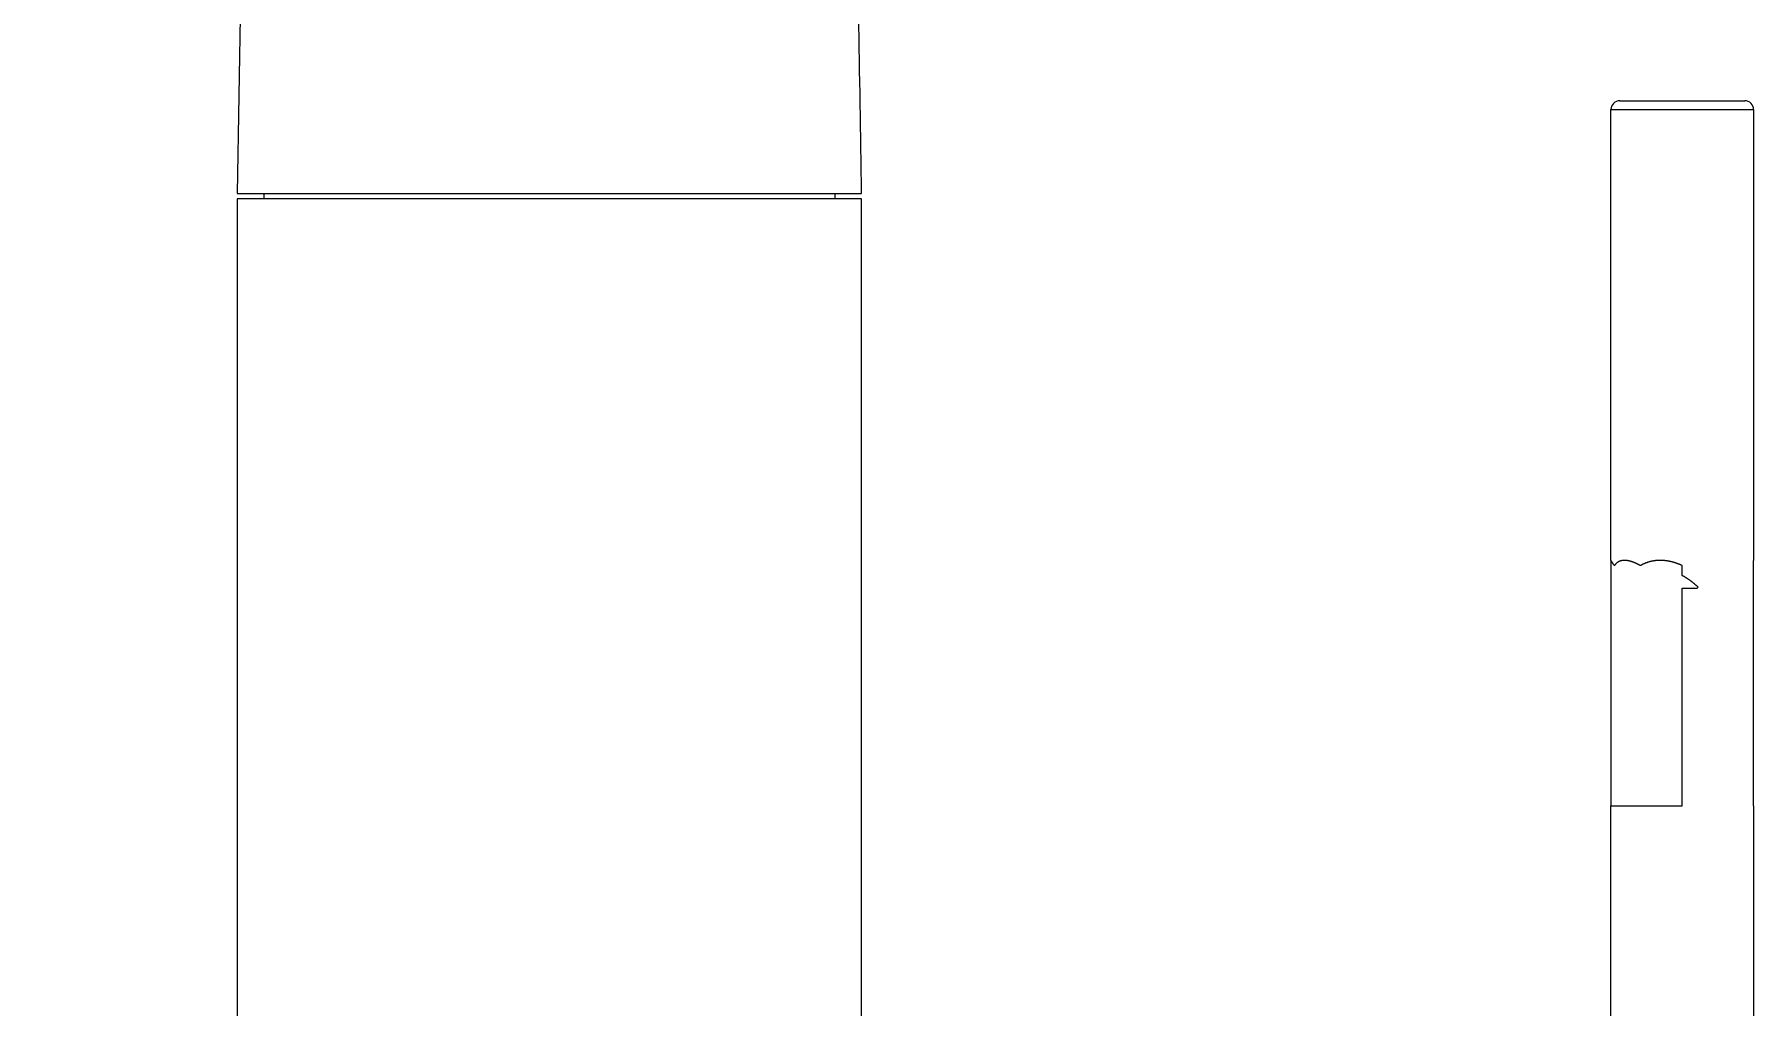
# Model space of a CAD drawing. Extents: x 2752 to 4118, y -1 to 999.
# Drawn here: x 3067.1 to 3163.5, y 557.1 to 611.5 of the extents above; entities that cross this region are included whole.
import ezdxf

# ---------------------------------------------------------------- set-up
doc = ezdxf.new("R2010")
doc.units = 0
doc.header["$LTSCALE"] = 10
doc.header["$MEASUREMENT"] = 0
doc.header["$PDMODE"] = 3
doc.header["$PDSIZE"] = -10
doc.layers.get('0').update_dxf_attribs({"linetype": 'CONTINUOUS'})
doc.layers.get('DEFPOINTS').update_dxf_attribs({"linetype": 'CONTINUOUS'})
doc.layers.add('1', color=7, linetype='CONTINUOUS')
doc.styles.add('Daelim Dimension', font='NanumGothic.ttf')
doc.dimstyles.new('DEFAULT', dxfattribs={"dimscale": 2, "dimtxt": 2, "dimasz": 2, "dimexe": 0, "dimexo": 2, "dimgap": 1, "dimtad": 1, "dimdec": 0, "dimzin": 9, "dimdsep": 46, "dimtxsty": 'Daelim Dimension', "dimcen": 0.5, "dimclrd": 5, "dimclre": 5, "dimclrt": 256, "dimadec": 1, "dimazin": 0, "dimtfac": 1, "dimtdec": 0, "dimtix": 1, "dimtmove": 0, "dimatfit": 3, "dimfxl": 1, "dimtolj": 1, "dimtzin": 1, "dimlwd": 9, "dimlwe": 9, "dimarcsym": 0})

# ---------------------------------------------------------------- blocks, each defined once
blk = doc.blocks.new('*D11')
at = {"color": 5, "lineweight": 9, "ltscale": 0.5, "transparency": 16777216}
for p, q in [((3092.69, 897.596), (2981.248, 897.596)), ((2981.248, 404.012), (2981.248, 893.596)), ((3069.491, 400.012), (2981.248, 400.012))]:
    blk.add_line(p, q, dxfattribs=at)
at = {"color": 5, "ltscale": 0.5, "transparency": 16777216}
for points in [[(2980.581, 893.596), (2981.915, 893.596), (2981.248, 897.596)], [(2980.581, 404.012), (2981.915, 404.012), (2981.248, 400.012)]]:
    blk.add_solid(points, dxfattribs=at)
at = {"layer": 'DEFPOINTS', "color": 0, "ltscale": 0.5, "transparency": 16777216}
for p in [(2981.248, 897.596), (3096.69, 897.596), (3073.491, 400.012)]:
    blk.add_point(p, dxfattribs=at)
at = {"color": 7, "ltscale": 0.5, "transparency": 16777216, "insert": (2973.805, 648.804), "char_height": 10, "attachment_point": 5, "rotation": 90, "style": 'Daelim Dimension'}
blk.add_mtext('\\A1;497', dxfattribs=at)

msp = doc.modelspace()

# ---------------------------------------------------------------- linework, layer by layer
at = {"layer": '1', "color": 7, "linetype": 'Continuous', "lineweight": 18}
for p, q in [((3080.991, 762.612), (3078.491, 602.612)), ((3156.001, 607.812), (3162.997, 607.812)), ((3162.997, 607.812), (3163.001, 607.812)), ((3078.491, 602.612), (3095.991, 602.612)), ((3079.991, 602.312), (3079.991, 602.612)), ((3095.991, 602.612), (3113.491, 602.612)), ((3111.991, 602.612), (3111.991, 602.312)), ((3155.501, 582.062), (3155.501, 568.312)), ((3163.501, 568.312), (3163.501, 582.062))]:
    msp.add_line(p, q, dxfattribs=at)
at = {"layer": '1', "color": 7, "linetype": 'Continuous', "lineweight": 13}
for p, q in [((3155.501, 607.312), (3163.501, 607.312)), ((3159.501, 580.512), (3160.342, 580.512)), ((3159.501, 568.312), (3159.501, 580.512)), ((3155.501, 568.312), (3159.501, 568.312))]:
    msp.add_line(p, q, dxfattribs=at)
at = {"layer": '1', "color": 7, "linetype": 'Continuous', "lineweight": 18}
for centre, start, end in [((3156.001, 607.312), 90, 180), ((3163.001, 607.312), 0, 90)]:
    msp.add_arc(centre, 0.5, start, end, dxfattribs=at)
for points, degree in [([(3113.491, 602.612), (3110.991, 762.612)], 1), ([(3155.501, 582.062), (3155.501, 607.312)], 1), ([(3163.501, 607.312), (3163.501, 582.062)], 1), ([(3078.491, 602.312), (3078.491, 407.812)], 1), ([(3081.596, 602.312), (3079.59, 602.312), (3078.491, 602.312), (3078.491, 602.312)], 3), ([(3086.039, 602.312), (3085.173, 602.312), (3083.549, 602.312), (3082.195, 602.312), (3081.596, 602.312)], 3), ([(3095.991, 602.312), (3092.463, 602.312), (3088.942, 602.312), (3086.039, 602.312)], 3), ([(3105.943, 602.312), (3103.04, 602.312), (3099.519, 602.312), (3095.991, 602.312)], 3), ([(3110.386, 602.312), (3109.787, 602.312), (3108.433, 602.312), (3106.809, 602.312), (3105.943, 602.312)], 3), ([(3113.491, 602.312), (3113.491, 602.312), (3112.392, 602.312), (3110.386, 602.312)], 3), ([(3113.491, 545.812), (3113.491, 602.312)], 1), ([(3155.501, 542.787), (3155.501, 568.312)], 1), ([(3163.501, 568.312), (3163.501, 542.792)], 1)]:
    msp.add_open_spline(points, degree=degree, dxfattribs=at)
at = {"layer": '1', "color": 7, "linetype": 'Continuous', "lineweight": 13}
for points, knots in [([(3155.697, 581.77), (3155.694, 581.774), (3155.689, 581.781), (3155.682, 581.792), (3155.675, 581.803), (3155.668, 581.813), (3155.661, 581.823), (3155.654, 581.833), (3155.648, 581.843), (3155.641, 581.853), (3155.635, 581.862), (3155.629, 581.871), (3155.623, 581.88), (3155.617, 581.889), (3155.611, 581.897), (3155.606, 581.905), (3155.6, 581.913), (3155.595, 581.921), (3155.59, 581.929), (3155.585, 581.936), (3155.58, 581.944), (3155.576, 581.951), (3155.571, 581.957), (3155.567, 581.964), (3155.563, 581.97), (3155.558, 581.976), (3155.555, 581.982), (3155.551, 581.988), (3155.547, 581.994), (3155.544, 581.999), (3155.54, 582.004), (3155.537, 582.009), (3155.534, 582.013), (3155.531, 582.018), (3155.528, 582.022), (3155.525, 582.026), (3155.523, 582.03), (3155.52, 582.034), (3155.518, 582.037), (3155.516, 582.04), (3155.514, 582.043), (3155.512, 582.046), (3155.511, 582.048), (3155.509, 582.051), (3155.508, 582.053), (3155.506, 582.055), (3155.505, 582.056), (3155.504, 582.058), (3155.503, 582.059), (3155.503, 582.06), (3155.502, 582.061), (3155.502, 582.062), (3155.501, 582.062), (3155.501, 582.062), (3155.501, 582.062), (3155.501, 582.062)], [0, 0, 0, 0, 0.020544, 0.041004, 0.061382, 0.081678, 0.101893, 0.122028, 0.142085, 0.162064, 0.181966, 0.201793, 0.221545, 0.241224, 0.260831, 0.280367, 0.299833, 0.31923, 0.338559, 0.357821, 0.377019, 0.396152, 0.415222, 0.43423, 0.453178, 0.472067, 0.490897, 0.509671, 0.528389, 0.547053, 0.565665, 0.584224, 0.602733, 0.621193, 0.639606, 0.657972, 0.676294, 0.694572, 0.712807, 0.731002, 0.749157, 0.767275, 0.785356, 0.803402, 0.821414, 0.839393, 0.857342, 0.875262, 0.893153, 0.911019, 0.928859, 0.946676, 0.96447, 0.982245, 1, 1, 1, 1]), ([(3156.265, 582.062), (3156.261, 582.062), (3156.252, 582.062), (3156.239, 582.062), (3156.226, 582.062), (3156.213, 582.061), (3156.2, 582.061), (3156.188, 582.06), (3156.175, 582.058), (3156.162, 582.057), (3156.15, 582.055), (3156.137, 582.053), (3156.125, 582.051), (3156.112, 582.049), (3156.1, 582.047), (3156.088, 582.044), (3156.076, 582.041), (3156.063, 582.038), (3156.051, 582.034), (3156.039, 582.031), (3156.028, 582.027), (3156.016, 582.023), (3156.004, 582.019), (3155.992, 582.014), (3155.981, 582.009), (3155.969, 582.004), (3155.958, 581.999), (3155.938, 581.989), (3155.909, 581.974), (3155.873, 581.952), (3155.839, 581.927), (3155.812, 581.905), (3155.791, 581.884), (3155.774, 581.868), (3155.758, 581.85), (3155.742, 581.832), (3155.727, 581.812), (3155.711, 581.792), (3155.702, 581.777), (3155.697, 581.77)], [0, 0, 0, 0, 0.017087, 0.034242, 0.051466, 0.068762, 0.08613, 0.103573, 0.121092, 0.138689, 0.156364, 0.174121, 0.191959, 0.209881, 0.227888, 0.245981, 0.264163, 0.282434, 0.300795, 0.319248, 0.337795, 0.356436, 0.375173, 0.394007, 0.41294, 0.431973, 0.451106, 0.470342, 0.536685, 0.602723, 0.668511, 0.734102, 0.770208, 0.806928, 0.844269, 0.882241, 0.920848, 0.960099, 1, 1, 1, 1]), ([(3157.15, 581.77), (3157.143, 581.774), (3157.129, 581.782), (3157.109, 581.793), (3157.088, 581.804), (3157.068, 581.815), (3157.048, 581.826), (3157.028, 581.836), (3157.008, 581.846), (3156.989, 581.856), (3156.969, 581.866), (3156.95, 581.875), (3156.931, 581.884), (3156.912, 581.893), (3156.893, 581.902), (3156.874, 581.91), (3156.856, 581.919), (3156.837, 581.927), (3156.819, 581.934), (3156.801, 581.942), (3156.783, 581.949), (3156.765, 581.956), (3156.748, 581.963), (3156.73, 581.969), (3156.713, 581.975), (3156.696, 581.981), (3156.679, 581.987), (3156.656, 581.995), (3156.629, 582.003), (3156.596, 582.013), (3156.563, 582.021), (3156.532, 582.029), (3156.5, 582.036), (3156.469, 582.042), (3156.438, 582.048), (3156.408, 582.052), (3156.379, 582.056), (3156.349, 582.059), (3156.321, 582.061), (3156.293, 582.062), (3156.274, 582.062), (3156.265, 582.062)], [0, 0, 0, 0, 0.021623, 0.043121, 0.064493, 0.085742, 0.106868, 0.127872, 0.148755, 0.169519, 0.190164, 0.210692, 0.231104, 0.251401, 0.271584, 0.291655, 0.311615, 0.331465, 0.351206, 0.37084, 0.390369, 0.409792, 0.429113, 0.448332, 0.46745, 0.48647, 0.505392, 0.524219, 0.561645, 0.598895, 0.635977, 0.672903, 0.709684, 0.746329, 0.782851, 0.819259, 0.855566, 0.891782, 0.927919, 0.963988, 1, 1, 1, 1]), ([(3158.265, 582.062), (3158.258, 582.062), (3158.244, 582.062), (3158.223, 582.062), (3158.201, 582.062), (3158.18, 582.061), (3158.159, 582.061), (3158.137, 582.06), (3158.116, 582.058), (3158.095, 582.057), (3158.073, 582.055), (3158.052, 582.053), (3158.03, 582.051), (3158.009, 582.049), (3157.987, 582.047), (3157.966, 582.044), (3157.944, 582.041), (3157.922, 582.038), (3157.901, 582.034), (3157.879, 582.031), (3157.857, 582.027), (3157.835, 582.023), (3157.814, 582.019), (3157.792, 582.014), (3157.77, 582.009), (3157.748, 582.004), (3157.726, 581.999), (3157.697, 581.992), (3157.661, 581.982), (3157.617, 581.97), (3157.573, 581.957), (3157.53, 581.942), (3157.487, 581.927), (3157.444, 581.911), (3157.401, 581.894), (3157.359, 581.875), (3157.317, 581.856), (3157.274, 581.836), (3157.233, 581.815), (3157.191, 581.793), (3157.164, 581.778), (3157.15, 581.77)], [0, 0, 0, 0, 0.017088, 0.034243, 0.051468, 0.068765, 0.086134, 0.103577, 0.121097, 0.138694, 0.156371, 0.174128, 0.191967, 0.209889, 0.227897, 0.245991, 0.264173, 0.282445, 0.300807, 0.319261, 0.337808, 0.35645, 0.375188, 0.394023, 0.412956, 0.431989, 0.451124, 0.47036, 0.509127, 0.548182, 0.587537, 0.627203, 0.667191, 0.707513, 0.74818, 0.789203, 0.830591, 0.872355, 0.914505, 0.95705, 1, 1, 1, 1]), ([(3159.501, 581.77), (3159.492, 581.774), (3159.476, 581.782), (3159.45, 581.793), (3159.425, 581.804), (3159.4, 581.815), (3159.375, 581.826), (3159.349, 581.836), (3159.324, 581.846), (3159.299, 581.856), (3159.274, 581.866), (3159.249, 581.875), (3159.224, 581.884), (3159.199, 581.893), (3159.174, 581.902), (3159.149, 581.91), (3159.125, 581.919), (3159.1, 581.927), (3159.075, 581.934), (3159.051, 581.942), (3159.026, 581.949), (3159.001, 581.956), (3158.977, 581.963), (3158.953, 581.97), (3158.928, 581.976), (3158.904, 581.982), (3158.88, 581.988), (3158.847, 581.995), (3158.807, 582.004), (3158.76, 582.014), (3158.713, 582.023), (3158.666, 582.031), (3158.619, 582.038), (3158.574, 582.044), (3158.528, 582.049), (3158.483, 582.053), (3158.439, 582.057), (3158.394, 582.06), (3158.351, 582.061), (3158.308, 582.062), (3158.279, 582.062), (3158.265, 582.062)], [0, 0, 0, 0, 0.021429, 0.042759, 0.063991, 0.085127, 0.106168, 0.127115, 0.147969, 0.168731, 0.189403, 0.209986, 0.230481, 0.250889, 0.271212, 0.291451, 0.311607, 0.331682, 0.351677, 0.371593, 0.391433, 0.411196, 0.430885, 0.450502, 0.470047, 0.489521, 0.508928, 0.528267, 0.566635, 0.604617, 0.642223, 0.679463, 0.716348, 0.752889, 0.789096, 0.824981, 0.860557, 0.895833, 0.930825, 0.965542, 1, 1, 1, 1]), ([(3160.392, 580.565), (3160.383, 580.572), (3160.366, 580.588), (3160.341, 580.611), (3160.315, 580.634), (3160.289, 580.656), (3160.263, 580.678), (3160.238, 580.7), (3160.212, 580.722), (3160.186, 580.743), (3160.16, 580.764), (3160.135, 580.785), (3160.109, 580.806), (3160.084, 580.826), (3160.058, 580.846), (3160.032, 580.865), (3160.007, 580.885), (3159.981, 580.904), (3159.956, 580.923), (3159.93, 580.941), (3159.905, 580.959), (3159.879, 580.977), (3159.854, 580.995), (3159.828, 581.012), (3159.803, 581.03), (3159.778, 581.046), (3159.752, 581.063), (3159.727, 581.079), (3159.702, 581.095), (3159.676, 581.111), (3159.651, 581.126), (3159.626, 581.142), (3159.601, 581.156), (3159.576, 581.171), (3159.551, 581.185), (3159.526, 581.199), (3159.509, 581.209), (3159.501, 581.213)], [0, 0, 0, 0, 0.031717, 0.063237, 0.094563, 0.125694, 0.156631, 0.187376, 0.217929, 0.248292, 0.278465, 0.308449, 0.338245, 0.367854, 0.397278, 0.426518, 0.455573, 0.484447, 0.513138, 0.54165, 0.569983, 0.598138, 0.626116, 0.653919, 0.681547, 0.709003, 0.736288, 0.763402, 0.790347, 0.817125, 0.843736, 0.870183, 0.896467, 0.922589, 0.948551, 0.974354, 1, 1, 1, 1])]:
    msp.add_open_spline(points, degree=3, knots=knots, dxfattribs=at)
for points, degree in [([(3159.501, 581.213), (3159.501, 581.77)], 1), ([(3160.342, 580.512), (3160.348, 580.518), (3160.359, 580.53), (3160.375, 580.547), (3160.387, 580.559), (3160.392, 580.565)], 3)]:
    msp.add_open_spline(points, degree=degree, dxfattribs=at)

# ---------------------------------------------------------------- dimensions: what is measured, and where the dimension line sits
at = {"color": 5, "ltscale": 0.5}
dim = msp.add_linear_dim(base=(2981.248, 897.596), p1=(3073.491, 400.012), p2=(3096.69, 897.596), angle=90, text='497', dimstyle='DEFAULT', override={"dimtxt": 5, "dimclrt": 7}, dxfattribs=at)
dim.commit()
dim.dimension.update_dxf_attribs({"geometry": '*D11', "text_midpoint": (2973.805, 648.804)})

doc.saveas('drawing.dxf')
